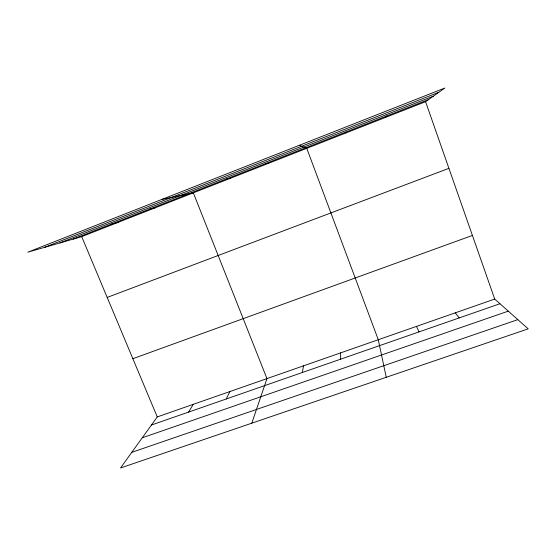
<?xml version="1.0" encoding="UTF-8"?>
<svg xmlns="http://www.w3.org/2000/svg" width="556" height="556" viewBox="0 0 556 556"><rect width="100%" height="100%" fill="white"/><g stroke="black" fill="none" stroke-linecap="round" stroke-linejoin="round"><path stroke-width="0.83" d="M345.749 133.023L345.929 132.022M302.304 372.513L303.52 365.841M251.812 423.179L266.956 378.608L193.328 192.842L161.789 199.437M226.278 398.972L229.843 391.57M188.567 412.086L193.28 404.337M494.708 299.072L157.258 416.917L120.534 467.978L528.2 328.846L494.708 299.072L425.576 101.699L444.842 88.022L27.8 252.188L81.711 236.647L425.576 101.699M385.35 117.483L386.913 115.926M44.404 247.399L438.851 92.275M59.756 242.972L433.353 96.181M73.218 239.094L428.579 99.566M107.183 297.425L448.921 168.343M132.863 358.703L472.419 235.438M151.434 425.013L499.955 303.736M142.246 437.787L508.288 311.145M131.793 452.327L517.831 319.63M110.991 224.263L118.352 222.268M149.376 209.195L155.548 207.673M226.834 178.782L230.566 178.233M265.9 163.436L268.367 163.394M299.316 145.304L306.759 148.327L378.282 339.73L386.253 377.295M455.308 312.833L459.187 317.921M416.507 326.386L419.05 331.89M81.711 236.647L157.258 416.917M340.626 352.879L340.626 359.176"/></g></svg>
